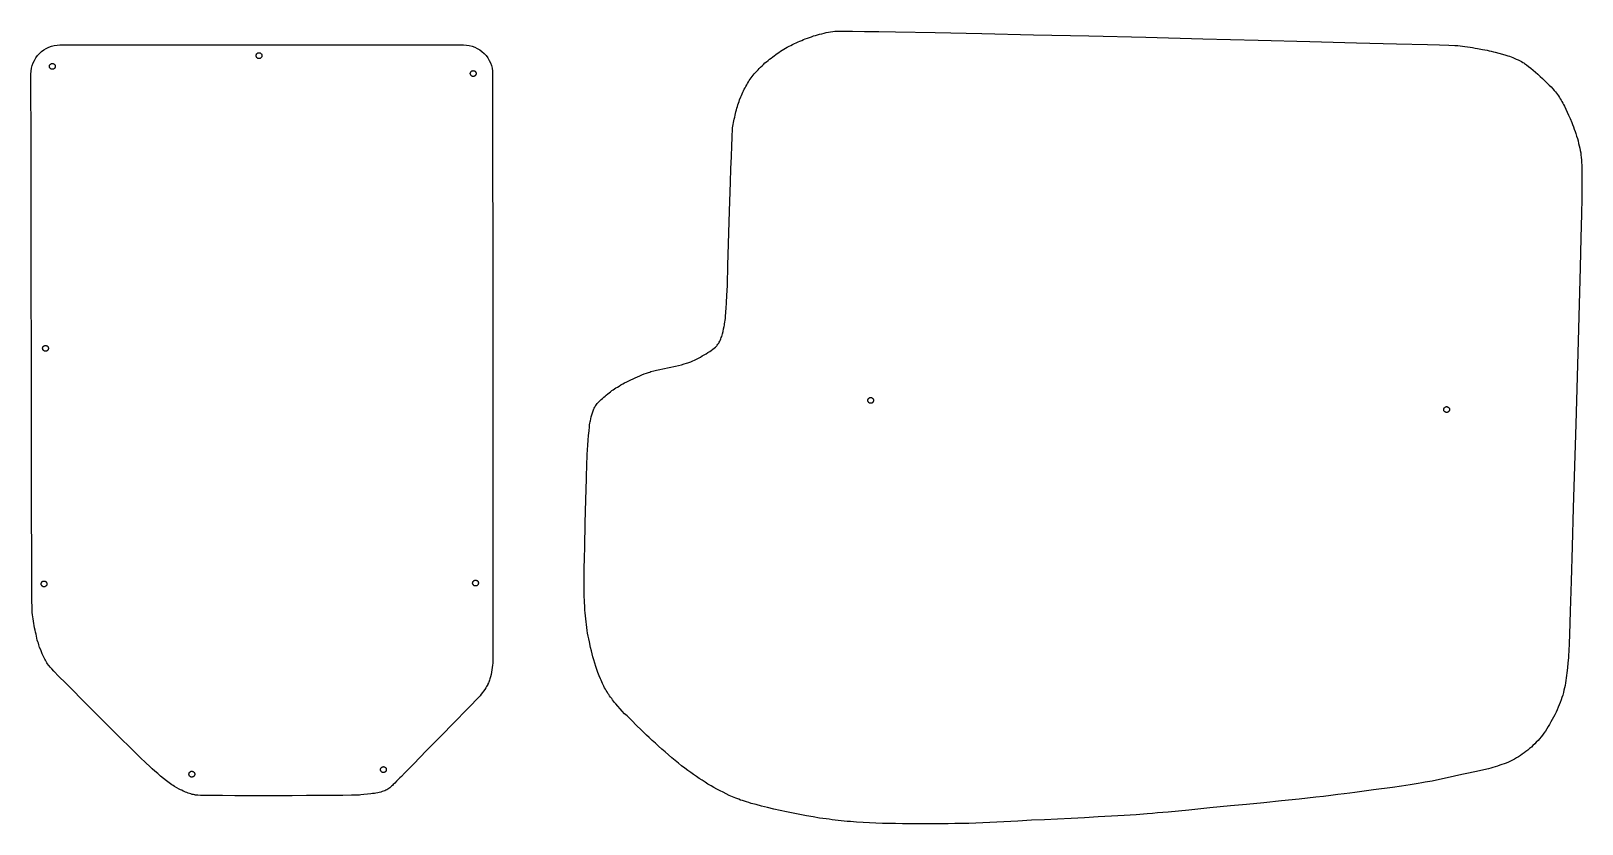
# Model space of a CAD drawing. Extents: x 1569 to 9588, y -6529 to -1210.
# Drawn here: x 5308 to 6377, y -4727 to -4181 of the extents above; entities that cross this region are included whole.
import ezdxf

# ---------------------------------------------------------------- set-up
doc = ezdxf.new("R2010")
doc.units = 0
doc.layers.add('Default_Layer', color=1, linetype='CONTINUOUS')

msp = doc.modelspace()

# ---------------------------------------------------------------- linework, layer by layer
at = {"layer": 'Default_Layer'}
for points in [[(5796.1, -4710), (5793.9, -4709.2), (5791.7, -4708.3), (5789.5, -4707.3), (5787.3, -4706.3), (5785.2, -4705.2), (5783.1, -4704.2), (5781, -4703), (5778.9, -4701.9), (5776.9, -4700.7), (5774.8, -4699.5), (5772.8, -4698.2), (5770.8, -4696.9), (5768.8, -4695.6), (5766.8, -4694.3), (5764.9, -4693), (5762.9, -4691.6), (5760.9, -4690.2), (5758.8, -4688.6), (5756.6, -4687), (5754.4, -4685.2), (5752.1, -4683.3), (5749.8, -4681.4), (5747.5, -4679.4), (5745.2, -4677.4), (5742.9, -4675.4), (5740.7, -4673.4), (5738.5, -4671.4), (5736.4, -4669.4), (5734.3, -4667.5), (5732.4, -4665.7), (5730.5, -4663.9), (5728.8, -4662.2), (5725.6, -4659.1), (5722.3, -4655.8), (5720.6, -4654.2), (5719, -4652.6), (5717.3, -4651), (5715.7, -4649.3), (5714.2, -4647.6), (5712.7, -4645.9), (5711.2, -4644.2), (5710.4, -4643.3), (5709.7, -4642.4), (5709, -4641.5), (5708.4, -4640.6), (5707.7, -4639.7), (5707, -4638.8), (5706.4, -4637.9), (5705.8, -4637), (5705.2, -4636), (5704.6, -4635.1), (5704.1, -4634.1), (5703.5, -4633.1), (5703, -4632.1), (5702.5, -4631.1), (5702, -4630.1), (5701.5, -4629.1), (5701.1, -4628), (5700.6, -4627), (5699.8, -4624.9), (5698.9, -4622.7), (5698.2, -4620.5), (5697.5, -4618.4), (5696.8, -4616.2), (5696.1, -4614), (5695.5, -4611.9), (5695, -4609.7), (5694.4, -4607.6), (5693.9, -4605.5), (5693, -4601.5), (5692.6, -4599.5), (5692.2, -4597.6), (5691.8, -4595.6), (5691.5, -4593.6), (5691.2, -4591.6), (5691, -4589.6), (5690.7, -4587.6), (5690.5, -4585.6), (5690.3, -4583.6), (5690.2, -4581.6), (5690, -4579.6), (5689.9, -4577.6), (5689.6, -4573.6), (5689.5, -4569.6), (5689.4, -4568.4), (5689.4, -4566.8), (5689.4, -4562.7), (5689.4, -4557.3), (5689.5, -4551), (5689.6, -4543.8), (5689.8, -4536.1), (5690.2, -4519.8), (5690.6, -4503.6), (5691, -4489.2), (5691.3, -4478.2), (5691.5, -4474.5), (5691.6, -4472.3), (5691.8, -4469.2), (5692, -4465.9), (5692.2, -4462.6), (5692.5, -4459.2), (5692.8, -4456.1), (5693.1, -4453.3), (5693.2, -4452), (5693.4, -4450.9), (5693.6, -4450), (5693.7, -4449.2), (5694, -4447.8), (5694.3, -4446.4), (5694.7, -4445.1), (5695.1, -4443.7), (5695.3, -4443), (5695.6, -4442.3), (5695.8, -4441.7), (5696.1, -4441), (5696.4, -4440.4), (5696.7, -4439.8), (5697.1, -4439.2), (5697.5, -4438.6), (5697.9, -4438), (5698.4, -4437.3), (5699, -4436.6), (5699.7, -4435.9), (5700.4, -4435.2), (5701.2, -4434.4), (5702, -4433.7), (5702.9, -4432.9), (5703.8, -4432.1), (5704.7, -4431.4), (5705.7, -4430.6), (5706.6, -4429.9), (5707.6, -4429.1), (5708.5, -4428.4), (5709.4, -4427.8), (5710.3, -4427.2), (5711.3, -4426.5), (5712.3, -4425.9), (5713.5, -4425.2), (5714.7, -4424.5), (5716, -4423.8), (5717.3, -4423.1), (5718.8, -4422.3), (5720.2, -4421.6), (5721.7, -4420.9), (5723.2, -4420.2), (5724.7, -4419.5), (5726.3, -4418.8), (5727.8, -4418.1), (5729.3, -4417.5), (5730.8, -4416.9), (5732.3, -4416.4), (5733, -4416.1), (5733.8, -4415.8), (5734.6, -4415.6), (5735.5, -4415.3), (5737.4, -4414.8), (5739.4, -4414.3), (5741.5, -4413.8), (5743.6, -4413.4), (5748, -4412.4), (5752.4, -4411.5), (5754.5, -4411), (5756.5, -4410.5), (5758.4, -4410), (5760.1, -4409.5), (5760.9, -4409.3), (5761.7, -4409), (5762.4, -4408.7), (5763, -4408.5), (5764.3, -4407.9), (5765.6, -4407.3), (5766.9, -4406.7), (5768.3, -4406), (5769.6, -4405.3), (5770.9, -4404.5), (5772.2, -4403.8), (5773.5, -4403), (5774.8, -4402.2), (5776, -4401.5), (5777.1, -4400.7), (5778.1, -4399.9), (5779.1, -4399.2), (5779.9, -4398.4), (5780.3, -4398.1), (5780.6, -4397.7), (5780.9, -4397.4), (5781.2, -4397), (5781.7, -4396.4), (5782.2, -4395.6), (5782.6, -4394.9), (5783, -4394.2), (5783.4, -4393.4), (5783.7, -4392.6), (5784, -4391.8), (5784.3, -4391), (5784.5, -4390.1), (5784.8, -4389.3), (5785.2, -4387.6), (5785.6, -4385.9), (5786, -4384.2), (5786.1, -4383.3), (5786.3, -4382.3), (5786.5, -4381.2), (5786.6, -4379.9), (5786.8, -4378.6), (5786.9, -4377.2), (5787.1, -4374.3), (5787.3, -4371.3), (5787.5, -4368.2), (5787.9, -4362.3), (5788, -4359.9), (5788.2, -4355.5), (5788.6, -4342.2), (5789.7, -4304.6), (5790.3, -4284.7), (5790.6, -4275.5), (5790.9, -4267.1), (5791.2, -4259.8), (5791.4, -4254), (5791.5, -4251.6), (5791.7, -4249.7), (5791.8, -4248.3), (5791.8, -4247.4), (5792, -4246.2), (5792.2, -4244.9), (5792.4, -4243.7), (5792.7, -4242.4), (5792.9, -4241.2), (5793.2, -4239.9), (5793.5, -4238.6), (5793.8, -4237.4), (5794.1, -4236.2), (5794.4, -4234.9), (5794.7, -4233.7), (5795.1, -4232.5), (5795.4, -4231.4), (5795.8, -4230.2), (5796.2, -4229.1), (5796.6, -4228), (5797.5, -4225.9), (5797.9, -4224.9), (5798.4, -4223.8), (5798.8, -4222.8), (5799.3, -4221.7), (5799.8, -4220.7), (5800.4, -4219.7), (5800.9, -4218.7), (5801.5, -4217.7), (5802.1, -4216.7), (5802.7, -4215.7), (5803.3, -4214.7), (5803.9, -4213.8), (5804.6, -4212.9), (5805.3, -4212), (5806, -4211), (5806.7, -4210.1), (5807.5, -4209.2), (5808.4, -4208.2), (5809.3, -4207.3), (5810.2, -4206.4), (5811.1, -4205.4), (5812.1, -4204.5), (5813.1, -4203.6), (5814.1, -4202.6), (5815.2, -4201.7), (5816.2, -4200.9), (5817.3, -4200), (5818.3, -4199.2), (5819.4, -4198.3), (5820.4, -4197.6), (5821.5, -4196.8), (5822.6, -4196), (5823.7, -4195.3), (5824.8, -4194.5), (5826, -4193.8), (5827.1, -4193.1), (5828.3, -4192.4), (5829.5, -4191.8), (5830.7, -4191.1), (5831.9, -4190.5), (5833.1, -4189.8), (5834.4, -4189.2), (5835.6, -4188.6), (5836.9, -4188.1), (5838.1, -4187.5), (5839.4, -4187), (5840.6, -4186.5), (5841.9, -4186), (5843.3, -4185.5), (5844.7, -4185), (5846.1, -4184.5), (5847.5, -4184), (5848.9, -4183.6), (5850.4, -4183.2), (5851.8, -4182.7), (5853.3, -4182.4), (5854.8, -4182), (5856.3, -4181.7), (5857.8, -4181.4), (5859.3, -4181.1), (5860.8, -4180.8), (5862.3, -4180.6), (5862.9, -4180.6), (5864.2, -4180.6), (5868.3, -4180.6), (5874.5, -4180.6), (5882.6, -4180.8), (5892.5, -4180.9), (5904.1, -4181.1), (5931.5, -4181.7), (5963.6, -4182.3), (5999.3, -4183.1), (6037.4, -4184), (6076.7, -4184.9), (6115.9, -4185.9), (6154.1, -4186.8), (6189.8, -4187.7), (6222, -4188.6), (6249.5, -4189.3), (6271, -4189.9), (6279.2, -4190.2), (6285.5, -4190.4), (6289.7, -4190.5), (6291, -4190.6), (6291.7, -4190.6), (6293.3, -4190.8), (6295, -4191), (6296.7, -4191.2), (6298.5, -4191.4), (6300.2, -4191.7), (6302, -4192), (6303.7, -4192.3), (6305.4, -4192.6), (6308.8, -4193.2), (6310.4, -4193.5), (6312, -4193.8), (6313.5, -4194.2), (6314.9, -4194.5), (6316.3, -4194.8), (6317.5, -4195.2), (6320, -4195.8), (6322.5, -4196.5), (6324.9, -4197.2), (6326.2, -4197.6), (6327.4, -4198), (6328.6, -4198.4), (6329.8, -4198.9), (6331, -4199.4), (6332.1, -4199.9), (6333.3, -4200.4), (6334.4, -4200.9), (6335.6, -4201.5), (6336.7, -4202.2), (6337.2, -4202.5), (6337.8, -4202.9), (6338.5, -4203.4), (6339.1, -4203.9), (6340.6, -4205), (6342.1, -4206.2), (6343.7, -4207.5), (6345.3, -4208.9), (6347, -4210.4), (6348.6, -4211.9), (6350.2, -4213.4), (6351.8, -4214.9), (6353.3, -4216.4), (6354.8, -4217.8), (6356.1, -4219.1), (6357.3, -4220.4), (6358.3, -4221.5), (6359.1, -4222.5), (6359.8, -4223.4), (6360.5, -4224.3), (6361.2, -4225.3), (6361.8, -4226.3), (6362.4, -4227.2), (6363, -4228.2), (6363.6, -4229.2), (6364.2, -4230.2), (6364.7, -4231.3), (6365.3, -4232.3), (6366.3, -4234.4), (6367.3, -4236.5), (6368.2, -4238.6), (6369.2, -4240.9), (6370.3, -4243.6), (6370.9, -4245), (6371.5, -4246.5), (6372, -4248.1), (6372.6, -4249.7), (6373.1, -4251.3), (6373.7, -4253), (6374.2, -4254.6), (6374.7, -4256.3), (6375.1, -4258), (6375.5, -4259.6), (6375.9, -4261.2), (6376.2, -4262.8), (6376.5, -4264.4), (6376.7, -4266), (6376.9, -4267.7), (6377, -4269.4), (6377.1, -4271.1), (6377.2, -4272.9), (6377.3, -4274.6), (6377.3, -4276.4), (6377.4, -4280), (6377.4, -4283.5), (6377.4, -4287.1), (6377.4, -4290.6), (6377.4, -4292.3), (6377.3, -4295.7), (6377.1, -4306.7), (6376.6, -4323), (6376.1, -4343.6), (6374.7, -4394.2), (6373.1, -4451.6), (6371.4, -4509.1), (6370.6, -4535.7), (6369.9, -4559.7), (6369.2, -4580.3), (6368.7, -4596.5), (6368.5, -4602.7), (6368.3, -4607.6), (6368.2, -4610.9), (6368, -4612.6), (6367.7, -4616), (6367.4, -4619.5), (6367, -4622.9), (6366.8, -4624.7), (6366.6, -4626.4), (6366.3, -4628.1), (6366, -4629.8), (6365.7, -4631.5), (6365.4, -4633.2), (6365, -4634.9), (6364.6, -4636.5), (6364.1, -4638.2), (6363.6, -4639.8), (6363, -4641.5), (6362.4, -4643.2), (6361.7, -4644.9), (6361, -4646.6), (6360.3, -4648.3), (6359.5, -4650), (6358.7, -4651.7), (6357.8, -4653.4), (6356.9, -4655.1), (6356, -4656.7), (6355.1, -4658.4), (6354.1, -4659.9), (6353.2, -4661.5), (6352.2, -4663), (6351.2, -4664.4), (6350.2, -4665.7), (6349.2, -4667), (6348.1, -4668.3), (6347.1, -4669.5), (6345.9, -4670.7), (6344.8, -4671.9), (6343.6, -4673), (6342.5, -4674.1), (6341.3, -4675.1), (6340, -4676.2), (6338.8, -4677.1), (6337.5, -4678.1), (6336.2, -4679), (6334.9, -4679.9), (6333.6, -4680.7), (6332.2, -4681.5), (6330.9, -4682.3), (6329.5, -4683), (6328.1, -4683.7), (6326.7, -4684.4), (6325.2, -4685), (6323.7, -4685.6), (6322.2, -4686.1), (6320.7, -4686.6), (6319.1, -4687.1), (6317.6, -4687.6), (6316, -4688.1), (6314.5, -4688.5), (6312.9, -4688.9), (6309.8, -4689.6), (6306.8, -4690.3), (6299.2, -4692), (6294.6, -4693), (6289.6, -4694.1), (6284.5, -4695.2), (6279.2, -4696.3), (6274.1, -4697.4), (6269.3, -4698.3), (6266.9, -4698.7), (6264.4, -4699.2), (6261.7, -4699.6), (6258.9, -4700), (6253, -4700.9), (6246.7, -4701.8), (6233.7, -4703.5), (6227.2, -4704.4), (6220.8, -4705.3), (6217.4, -4705.8), (6213.5, -4706.3), (6209.1, -4706.8), (6204.3, -4707.4), (6199.2, -4708), (6193.8, -4708.6), (6182.3, -4709.9), (6170.3, -4711.1), (6158.1, -4712.4), (6146.2, -4713.5), (6135.1, -4714.6), (6127.9, -4715.3), (6120.7, -4716), (6106.4, -4717.4), (6099.2, -4718.1), (6092, -4718.8), (6084.8, -4719.4), (6081.2, -4719.7), (6077.6, -4720), (6070, -4720.6), (6061.8, -4721.1), (6053, -4721.7), (6043.9, -4722.2), (6034.5, -4722.7), (6025.1, -4723.2), (6015.8, -4723.7), (6006.8, -4724.1), (5997.8, -4724.5), (5988.4, -4725), (5978.8, -4725.5), (5969.1, -4726), (5964.3, -4726.2), (5959.4, -4726.4), (5954.6, -4726.6), (5949.8, -4726.7), (5945.1, -4726.8), (5940.4, -4726.9), (5935.9, -4727), (5931.4, -4727), (5922.4, -4727), (5913.3, -4726.9), (5908.8, -4726.9), (5904.2, -4726.8), (5899.7, -4726.7), (5895.1, -4726.6), (5890.6, -4726.4), (5886.1, -4726.3), (5881.7, -4726), (5877.3, -4725.7), (5873, -4725.4), (5870.8, -4725.2), (5868.7, -4725), (5866.6, -4724.8), (5864.5, -4724.6), (5862.4, -4724.4), (5860.4, -4724.1), (5858.3, -4723.8), (5856.2, -4723.5), (5851.8, -4722.9), (5847.4, -4722.2), (5842.8, -4721.4), (5838.2, -4720.5), (5833.6, -4719.6), (5829, -4718.7), (5824.5, -4717.7), (5820.1, -4716.7), (5815.9, -4715.7), (5811.8, -4714.7), (5808, -4713.7), (5804.5, -4712.8), (5802.9, -4712.3), (5801.3, -4711.8), (5799.9, -4711.4), (5798.5, -4710.9), (5797.2, -4710.5), (5796.1, -4710)], [(5465.2, -4195.5), (5465.4, -4195.6), (5465.6, -4195.6), (5465.8, -4195.6), (5466, -4195.7), (5466.2, -4195.8), (5466.3, -4195.9), (5466.5, -4196), (5466.6, -4196.1), (5466.8, -4196.3), (5466.9, -4196.4), (5467, -4196.6), (5467.1, -4196.8), (5467.1, -4196.9), (5467.2, -4197.1), (5467.2, -4197.3), (5467.2, -4197.5), (5467.2, -4197.7), (5467.2, -4197.9), (5467.1, -4198.1), (5467.1, -4198.3), (5467, -4198.5), (5466.9, -4198.7), (5466.8, -4198.8), (5466.6, -4199), (5466.5, -4199.1), (5466.3, -4199.2), (5466.2, -4199.3), (5466, -4199.4), (5465.8, -4199.5), (5465.6, -4199.5), (5465.4, -4199.5), (5465.2, -4199.5), (5465, -4199.5), (5464.8, -4199.5), (5464.6, -4199.5), (5464.4, -4199.4), (5464.3, -4199.3), (5464.1, -4199.2), (5463.9, -4199.1), (5463.8, -4199), (5463.7, -4198.8), (5463.6, -4198.7), (5463.5, -4198.5), (5463.4, -4198.3), (5463.3, -4198.1), (5463.3, -4197.9), (5463.2, -4197.7), (5463.2, -4197.5), (5463.2, -4197.3), (5463.3, -4197.1), (5463.3, -4196.9), (5463.4, -4196.8), (5463.5, -4196.6), (5463.6, -4196.4), (5463.7, -4196.3), (5463.8, -4196.1), (5463.9, -4196), (5464.1, -4195.9), (5464.3, -4195.8), (5464.4, -4195.7), (5464.6, -4195.6), (5464.8, -4195.6), (5465, -4195.6), (5465.2, -4195.5)], [(5322.8, -4202.9), (5323, -4202.9), (5323.2, -4203), (5323.4, -4203), (5323.5, -4203.1), (5323.7, -4203.2), (5323.9, -4203.3), (5324, -4203.4), (5324.2, -4203.5), (5324.3, -4203.7), (5324.4, -4203.8), (5324.5, -4204), (5324.6, -4204.2), (5324.7, -4204.3), (5324.7, -4204.5), (5324.8, -4204.7), (5324.8, -4204.9), (5324.8, -4205.1), (5324.7, -4205.3), (5324.7, -4205.5), (5324.6, -4205.7), (5324.5, -4205.9), (5324.4, -4206.1), (5324.3, -4206.2), (5324.2, -4206.4), (5324, -4206.5), (5323.9, -4206.6), (5323.7, -4206.7), (5323.5, -4206.8), (5323.4, -4206.8), (5323.2, -4206.9), (5323, -4206.9), (5322.8, -4206.9), (5322.6, -4206.9), (5322.4, -4206.9), (5322.2, -4206.8), (5322, -4206.8), (5321.8, -4206.7), (5321.7, -4206.6), (5321.5, -4206.5), (5321.4, -4206.4), (5321.2, -4206.2), (5321.1, -4206.1), (5321, -4205.9), (5320.9, -4205.7), (5320.9, -4205.5), (5320.8, -4205.3), (5320.8, -4205.1), (5320.8, -4204.9), (5320.8, -4204.7), (5320.8, -4204.5), (5320.9, -4204.3), (5320.9, -4204.2), (5321, -4204), (5321.1, -4203.8), (5321.2, -4203.7), (5321.4, -4203.5), (5321.5, -4203.4), (5321.7, -4203.3), (5321.8, -4203.2), (5322, -4203.1), (5322.2, -4203), (5322.4, -4203), (5322.6, -4202.9), (5322.8, -4202.9)], [(5612.9, -4207.8), (5613.1, -4207.9), (5613.3, -4207.9), (5613.5, -4207.9), (5613.7, -4208), (5613.9, -4208.1), (5614.1, -4208.2), (5614.2, -4208.3), (5614.4, -4208.4), (5614.5, -4208.6), (5614.6, -4208.7), (5614.7, -4208.9), (5614.8, -4209.1), (5614.8, -4209.2), (5614.9, -4209.4), (5614.9, -4209.6), (5614.9, -4209.8), (5614.9, -4210), (5614.9, -4210.2), (5614.8, -4210.4), (5614.8, -4210.6), (5614.7, -4210.8), (5614.6, -4211), (5614.5, -4211.1), (5614.4, -4211.3), (5614.2, -4211.4), (5614.1, -4211.5), (5613.9, -4211.6), (5613.7, -4211.7), (5613.5, -4211.7), (5613.3, -4211.8), (5613.1, -4211.8), (5612.9, -4211.8), (5612.7, -4211.8), (5612.5, -4211.8), (5612.3, -4211.7), (5612.2, -4211.7), (5612, -4211.6), (5611.8, -4211.5), (5611.7, -4211.4), (5611.5, -4211.3), (5611.4, -4211.1), (5611.3, -4211), (5611.2, -4210.8), (5611.1, -4210.6), (5611, -4210.4), (5611, -4210.2), (5610.9, -4210), (5610.9, -4209.8), (5610.9, -4209.6), (5611, -4209.4), (5611, -4209.2), (5611.1, -4209.1), (5611.2, -4208.9), (5611.3, -4208.7), (5611.4, -4208.6), (5611.5, -4208.4), (5611.7, -4208.3), (5611.8, -4208.2), (5612, -4208.1), (5612.2, -4208), (5612.3, -4207.9), (5612.5, -4207.9), (5612.7, -4207.9), (5612.9, -4207.8)], [(5318, -4397.2), (5318.2, -4397.2), (5318.4, -4397.3), (5318.6, -4397.3), (5318.8, -4397.4), (5319, -4397.5), (5319.1, -4397.6), (5319.3, -4397.7), (5319.4, -4397.8), (5319.6, -4398), (5319.7, -4398.1), (5319.8, -4398.3), (5319.9, -4398.5), (5319.9, -4398.6), (5320, -4398.8), (5320, -4399), (5320, -4399.2), (5320, -4399.4), (5320, -4399.6), (5319.9, -4399.8), (5319.9, -4400), (5319.8, -4400.2), (5319.7, -4400.4), (5319.6, -4400.5), (5319.4, -4400.6), (5319.3, -4400.8), (5319.1, -4400.9), (5319, -4401), (5318.8, -4401.1), (5318.6, -4401.1), (5318.4, -4401.2), (5318.2, -4401.2), (5318, -4401.2), (5317.8, -4401.2), (5317.6, -4401.2), (5317.4, -4401.1), (5317.3, -4401.1), (5317.1, -4401), (5316.9, -4400.9), (5316.8, -4400.8), (5316.6, -4400.6), (5316.5, -4400.5), (5316.4, -4400.4), (5316.3, -4400.2), (5316.2, -4400), (5316.1, -4399.8), (5316.1, -4399.6), (5316, -4399.4), (5316, -4399.2), (5316, -4399), (5316.1, -4398.8), (5316.1, -4398.6), (5316.2, -4398.5), (5316.3, -4398.3), (5316.4, -4398.1), (5316.5, -4398), (5316.6, -4397.8), (5316.8, -4397.7), (5316.9, -4397.6), (5317.1, -4397.5), (5317.3, -4397.4), (5317.4, -4397.3), (5317.6, -4397.3), (5317.8, -4397.2), (5318, -4397.2)], [(5887, -4433.1), (5887.2, -4433.1), (5887.4, -4433.2), (5887.6, -4433.2), (5887.8, -4433.3), (5887.9, -4433.4), (5888.1, -4433.5), (5888.3, -4433.6), (5888.4, -4433.7), (5888.5, -4433.8), (5888.7, -4434), (5888.8, -4434.2), (5888.8, -4434.3), (5888.9, -4434.5), (5889, -4434.7), (5889, -4434.9), (5889, -4435.1), (5889, -4435.3), (5889, -4435.5), (5888.9, -4435.7), (5888.8, -4435.9), (5888.8, -4436.1), (5888.7, -4436.2), (5888.5, -4436.4), (5888.4, -4436.5), (5888.3, -4436.7), (5888.1, -4436.8), (5887.9, -4436.9), (5887.8, -4437), (5887.6, -4437), (5887.4, -4437.1), (5887.2, -4437.1), (5887, -4437.1), (5886.8, -4437.1), (5886.6, -4437.1), (5886.4, -4437), (5886.2, -4437), (5886, -4436.9), (5885.9, -4436.8), (5885.7, -4436.7), (5885.6, -4436.5), (5885.5, -4436.4), (5885.3, -4436.2), (5885.2, -4436.1), (5885.2, -4435.9), (5885.1, -4435.7), (5885, -4435.5), (5885, -4435.3), (5885, -4435.1), (5885, -4434.9), (5885, -4434.7), (5885.1, -4434.5), (5885.2, -4434.3), (5885.2, -4434.2), (5885.3, -4434), (5885.5, -4433.8), (5885.6, -4433.7), (5885.7, -4433.6), (5885.9, -4433.5), (5886, -4433.4), (5886.2, -4433.3), (5886.4, -4433.2), (5886.6, -4433.2), (5886.8, -4433.1), (5887, -4433.1)], [(6284.1, -4439.4), (6284.3, -4439.4), (6284.5, -4439.5), (6284.7, -4439.5), (6284.9, -4439.6), (6285, -4439.7), (6285.2, -4439.8), (6285.4, -4439.9), (6285.5, -4440), (6285.6, -4440.2), (6285.7, -4440.3), (6285.8, -4440.5), (6285.9, -4440.7), (6286, -4440.8), (6286, -4441), (6286.1, -4441.2), (6286.1, -4441.4), (6286.1, -4441.6), (6286, -4441.8), (6286, -4442), (6285.9, -4442.2), (6285.8, -4442.4), (6285.7, -4442.6), (6285.6, -4442.7), (6285.5, -4442.8), (6285.4, -4443), (6285.2, -4443.1), (6285, -4443.2), (6284.9, -4443.3), (6284.7, -4443.3), (6284.5, -4443.4), (6284.3, -4443.4), (6284.1, -4443.4), (6283.9, -4443.4), (6283.7, -4443.4), (6283.5, -4443.3), (6283.3, -4443.3), (6283.1, -4443.2), (6283, -4443.1), (6282.8, -4443), (6282.7, -4442.8), (6282.5, -4442.7), (6282.4, -4442.6), (6282.3, -4442.4), (6282.2, -4442.2), (6282.2, -4442), (6282.1, -4441.8), (6282.1, -4441.6), (6282.1, -4441.4), (6282.1, -4441.2), (6282.1, -4441), (6282.2, -4440.8), (6282.2, -4440.7), (6282.3, -4440.5), (6282.4, -4440.3), (6282.5, -4440.2), (6282.7, -4440), (6282.8, -4439.9), (6283, -4439.8), (6283.1, -4439.7), (6283.3, -4439.6), (6283.5, -4439.5), (6283.7, -4439.5), (6283.9, -4439.4), (6284.1, -4439.4)], [(5317, -4559.6), (5317.2, -4559.6), (5317.4, -4559.6), (5317.6, -4559.7), (5317.8, -4559.7), (5318, -4559.8), (5318.1, -4559.9), (5318.3, -4560), (5318.4, -4560.2), (5318.6, -4560.3), (5318.7, -4560.5), (5318.8, -4560.6), (5318.9, -4560.8), (5318.9, -4561), (5319, -4561.2), (5319, -4561.4), (5319, -4561.6), (5319, -4561.8), (5319, -4562), (5318.9, -4562.2), (5318.9, -4562.4), (5318.8, -4562.5), (5318.7, -4562.7), (5318.6, -4562.9), (5318.4, -4563), (5318.3, -4563.1), (5318.1, -4563.2), (5318, -4563.3), (5317.8, -4563.4), (5317.6, -4563.5), (5317.4, -4563.5), (5317.2, -4563.6), (5317, -4563.6), (5316.8, -4563.6), (5316.6, -4563.5), (5316.4, -4563.5), (5316.2, -4563.4), (5316.1, -4563.3), (5315.9, -4563.2), (5315.8, -4563.1), (5315.6, -4563), (5315.5, -4562.9), (5315.4, -4562.7), (5315.3, -4562.5), (5315.2, -4562.4), (5315.1, -4562.2), (5315.1, -4562), (5315, -4561.8), (5315, -4561.6), (5315, -4561.4), (5315.1, -4561.2), (5315.1, -4561), (5315.2, -4560.8), (5315.3, -4560.6), (5315.4, -4560.5), (5315.5, -4560.3), (5315.6, -4560.2), (5315.8, -4560), (5315.9, -4559.9), (5316.1, -4559.8), (5316.2, -4559.7), (5316.4, -4559.7), (5316.6, -4559.6), (5316.8, -4559.6), (5317, -4559.6)], [(5614.5, -4559), (5614.7, -4559), (5614.9, -4559), (5615.1, -4559.1), (5615.3, -4559.2), (5615.5, -4559.2), (5615.7, -4559.3), (5615.8, -4559.5), (5615.9, -4559.6), (5616.1, -4559.7), (5616.2, -4559.9), (5616.3, -4560), (5616.4, -4560.2), (5616.4, -4560.4), (5616.5, -4560.6), (5616.5, -4560.8), (5616.5, -4561), (5616.5, -4561.2), (5616.5, -4561.4), (5616.4, -4561.6), (5616.4, -4561.8), (5616.3, -4561.9), (5616.2, -4562.1), (5616.1, -4562.3), (5615.9, -4562.4), (5615.8, -4562.5), (5615.7, -4562.7), (5615.5, -4562.8), (5615.3, -4562.8), (5615.1, -4562.9), (5614.9, -4563), (5614.7, -4563), (5614.5, -4563), (5614.3, -4563), (5614.1, -4563), (5613.9, -4562.9), (5613.8, -4562.8), (5613.6, -4562.8), (5613.4, -4562.7), (5613.3, -4562.5), (5613.1, -4562.4), (5613, -4562.3), (5612.9, -4562.1), (5612.8, -4561.9), (5612.7, -4561.8), (5612.6, -4561.6), (5612.6, -4561.4), (5612.5, -4561.2), (5612.5, -4561), (5612.5, -4560.8), (5612.6, -4560.6), (5612.6, -4560.4), (5612.7, -4560.2), (5612.8, -4560), (5612.9, -4559.9), (5613, -4559.7), (5613.1, -4559.6), (5613.3, -4559.5), (5613.4, -4559.3), (5613.6, -4559.2), (5613.8, -4559.2), (5613.9, -4559.1), (5614.1, -4559), (5614.3, -4559), (5614.5, -4559)], [(5418.9, -4690.7), (5419.1, -4690.7), (5419.3, -4690.7), (5419.5, -4690.8), (5419.7, -4690.9), (5419.9, -4690.9), (5420, -4691), (5420.2, -4691.2), (5420.3, -4691.3), (5420.5, -4691.4), (5420.6, -4691.6), (5420.7, -4691.8), (5420.8, -4691.9), (5420.8, -4692.1), (5420.9, -4692.3), (5420.9, -4692.5), (5420.9, -4692.7), (5420.9, -4692.9), (5420.9, -4693.1), (5420.8, -4693.3), (5420.8, -4693.5), (5420.7, -4693.7), (5420.6, -4693.8), (5420.5, -4694), (5420.3, -4694.1), (5420.2, -4694.2), (5420, -4694.4), (5419.9, -4694.5), (5419.7, -4694.5), (5419.5, -4694.6), (5419.3, -4694.7), (5419.1, -4694.7), (5418.9, -4694.7), (5418.7, -4694.7), (5418.5, -4694.7), (5418.3, -4694.6), (5418.2, -4694.5), (5418, -4694.5), (5417.8, -4694.4), (5417.7, -4694.2), (5417.5, -4694.1), (5417.4, -4694), (5417.3, -4693.8), (5417.2, -4693.7), (5417.1, -4693.5), (5417, -4693.3), (5417, -4693.1), (5416.9, -4692.9), (5416.9, -4692.7), (5416.9, -4692.5), (5417, -4692.3), (5417, -4692.1), (5417.1, -4691.9), (5417.2, -4691.8), (5417.3, -4691.6), (5417.4, -4691.4), (5417.5, -4691.3), (5417.7, -4691.2), (5417.8, -4691), (5418, -4690.9), (5418.2, -4690.9), (5418.3, -4690.8), (5418.5, -4690.7), (5418.7, -4690.7), (5418.9, -4690.7)], [(5418.9, -4692.7), (5418.9, -4692.7), (5418.9, -4692.7), (5418.9, -4692.7), (5418.9, -4692.7)], [(5551, -4687.5), (5551.2, -4687.6), (5551.4, -4687.6), (5551.6, -4687.6), (5551.8, -4687.7), (5552, -4687.8), (5552.1, -4687.9), (5552.3, -4688), (5552.4, -4688.1), (5552.6, -4688.3), (5552.7, -4688.4), (5552.8, -4688.6), (5552.9, -4688.8), (5552.9, -4688.9), (5553, -4689.1), (5553, -4689.3), (5553, -4689.5), (5553, -4689.7), (5553, -4689.9), (5552.9, -4690.1), (5552.9, -4690.3), (5552.8, -4690.5), (5552.7, -4690.7), (5552.6, -4690.8), (5552.4, -4691), (5552.3, -4691.1), (5552.1, -4691.2), (5552, -4691.3), (5551.8, -4691.4), (5551.6, -4691.5), (5551.4, -4691.5), (5551.2, -4691.5), (5551, -4691.5), (5550.8, -4691.5), (5550.6, -4691.5), (5550.4, -4691.5), (5550.2, -4691.4), (5550.1, -4691.3), (5549.9, -4691.2), (5549.7, -4691.1), (5549.6, -4691), (5549.5, -4690.8), (5549.4, -4690.7), (5549.3, -4690.5), (5549.2, -4690.3), (5549.1, -4690.1), (5549.1, -4689.9), (5549, -4689.7), (5549, -4689.5), (5549, -4689.3), (5549.1, -4689.1), (5549.1, -4688.9), (5549.2, -4688.8), (5549.3, -4688.6), (5549.4, -4688.4), (5549.5, -4688.3), (5549.6, -4688.1), (5549.7, -4688), (5549.9, -4687.9), (5550.1, -4687.8), (5550.2, -4687.7), (5550.4, -4687.6), (5550.6, -4687.6), (5550.8, -4687.6), (5551, -4687.5)]]:
    msp.add_lwpolyline(points, close=True, dxfattribs=at)
msp.add_lwpolyline([(5606.3, -4190.2, -0.414214), (5626.3, -4210.2), (5626.3, -4266.5), (5626.4, -4330.6), (5626.5, -4463.3), (5626.5, -4522.7), (5626.5, -4571.3), (5626.5, -4590.1), (5626.5, -4604.5), (5626.4, -4613.9), (5626.4, -4616.5), (5626.3, -4617.3), (5626.3, -4617.6), (5626.1, -4619.2), (5625.8, -4620.8), (5625.5, -4622.5), (5625.2, -4624.1), (5624.8, -4625.6), (5624.6, -4626.4), (5624.4, -4627.1), (5624.1, -4627.9), (5623.9, -4628.5), (5623.7, -4629.2), (5623.4, -4629.8), (5623.1, -4630.4), (5622.9, -4631), (5622.6, -4631.6), (5622.2, -4632.2), (5621.6, -4633.3), (5620.9, -4634.4), (5620.1, -4635.5), (5619.3, -4636.5), (5618.5, -4637.6), (5617.7, -4638.6), (5617.4, -4639), (5616.7, -4639.6), (5614.8, -4641.7), (5612, -4644.6), (5608.6, -4648.2), (5600, -4656.9), (5590.3, -4666.8), (5580.6, -4676.7), (5571.9, -4685.5), (5565.5, -4692.1), (5563.4, -4694.2), (5562.3, -4695.3), (5561.7, -4695.8), (5561.1, -4696.4), (5560, -4697.6), (5558.9, -4698.8), (5557.8, -4699.9), (5557.2, -4700.5), (5556.6, -4701), (5556, -4701.6), (5555.4, -4702.1), (5554.7, -4702.5), (5554.1, -4703), (5553.4, -4703.4), (5552.7, -4703.8), (5551.9, -4704.1), (5551.1, -4704.4), (5550.2, -4704.7), (5549.2, -4705), (5548.1, -4705.3), (5547.1, -4705.5), (5545.9, -4705.7), (5544.8, -4705.9), (5543.6, -4706.1), (5542.4, -4706.2), (5540, -4706.5), (5537.6, -4706.8), (5535.4, -4707), (5534.5, -4707.1), (5533.2, -4707.1), (5529, -4707.2), (5523.1, -4707.3), (5515.7, -4707.4), (5507.3, -4707.5), (5497.9, -4707.5), (5488, -4707.6), (5477.9, -4707.6), (5467.7, -4707.6), (5457.8, -4707.6), (5448.6, -4707.6), (5440.1, -4707.5), (5432.9, -4707.4), (5429.8, -4707.4), (5427.1, -4707.3), (5424.8, -4707.3), (5423, -4707.2), (5421.7, -4707.1), (5421.3, -4707.1), (5421, -4707), (5420.1, -4706.8), (5419.1, -4706.6), (5418.2, -4706.3), (5417.3, -4706), (5416.4, -4705.7), (5415.5, -4705.4), (5414.6, -4705), (5413.7, -4704.6), (5412.9, -4704.3), (5412, -4703.8), (5411.1, -4703.4), (5410.3, -4703), (5408.6, -4702.1), (5407, -4701.1), (5406.1, -4700.6), (5405.2, -4700), (5404.3, -4699.4), (5403.4, -4698.7), (5402.4, -4698), (5401.4, -4697.3), (5399.4, -4695.7), (5397.4, -4694), (5395.4, -4692.3), (5393.4, -4690.6), (5391.5, -4689), (5390.9, -4688.4), (5389.9, -4687.5), (5387.2, -4684.8), (5383.4, -4681.1), (5378.7, -4676.6), (5367.5, -4665.6), (5355.1, -4653.2), (5348.8, -4646.9), (5342.7, -4640.8), (5337, -4635.1), (5331.8, -4629.8), (5327.3, -4625.3), (5323.8, -4621.6), (5322.4, -4620.1), (5321.3, -4618.9), (5320.5, -4618.1), (5320.2, -4617.7), (5320, -4617.5), (5319.5, -4616.7), (5319, -4615.9), (5318.5, -4615.1), (5318, -4614.2), (5317.5, -4613.4), (5317.1, -4612.5), (5316.6, -4611.6), (5316.2, -4610.7), (5315.8, -4609.8), (5315.4, -4609), (5314.7, -4607.1), (5314, -4605.3), (5313.4, -4603.5), (5313.1, -4602.5), (5312.8, -4601.4), (5312.4, -4600.3), (5312.1, -4599), (5311.8, -4597.7), (5311.5, -4596.3), (5311.1, -4594.8), (5310.8, -4593.4), (5310.5, -4591.9), (5310.2, -4590.3), (5309.9, -4588.8), (5309.7, -4587.3), (5309.5, -4585.7), (5309.2, -4584.2), (5309.1, -4582.8), (5308.9, -4581.3), (5308.9, -4580.8), (5308.8, -4579.9), (5308.8, -4577.3), (5308.7, -4573.4), (5308.6, -4568.3), (5308.6, -4554.9), (5308.5, -4537.6), (5308.4, -4516.8), (5308.4, -4493.2), (5308.3, -4439.3), (5308.2, -4319.3), (5308.1, -4261.4), (5308, -4210.2, -0.41488), (5328, -4190.2), (5606.3, -4190.2)], format="xyb", close=True, dxfattribs=at)

doc.saveas('drawing.dxf')
